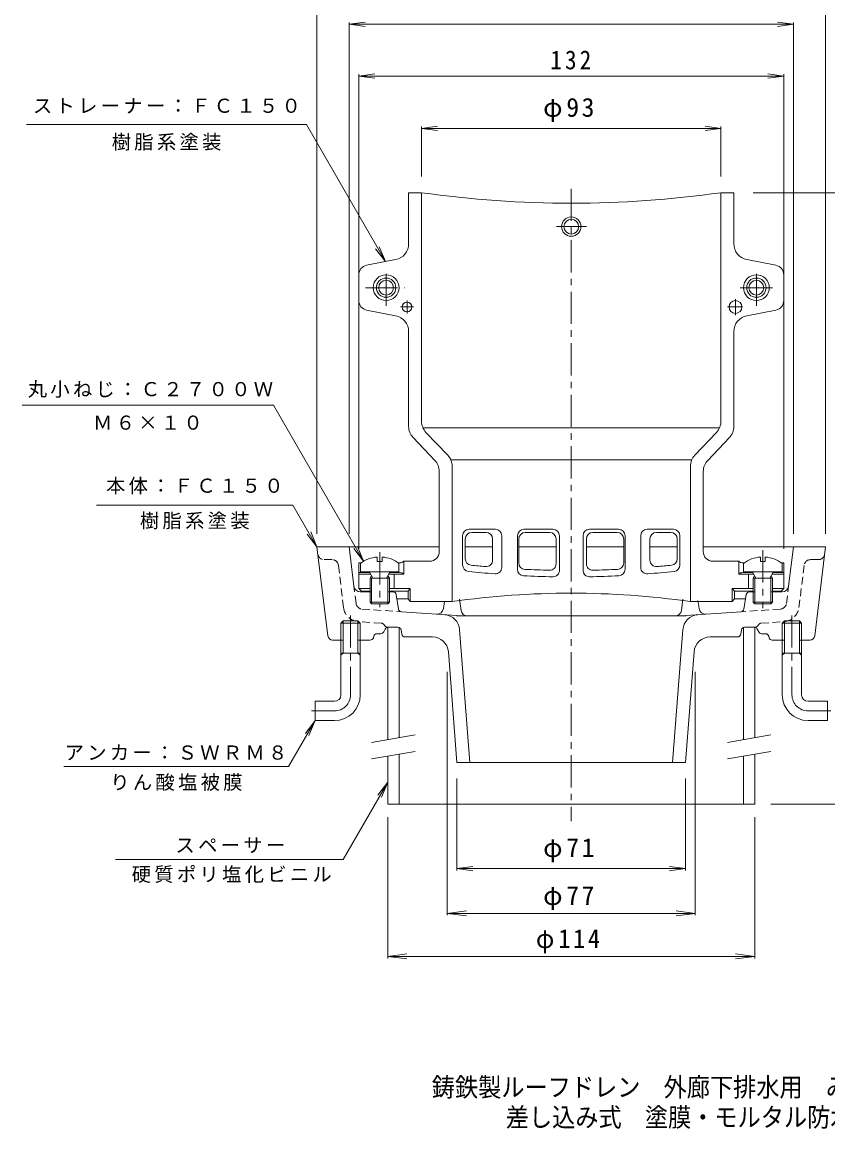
# Model space of a CAD drawing. Units: millimetres, scale not verified. Extents: x -308 to 347, y -275 to 241.
# Drawn here: x -298.6 to -48.3, y -274.7 to 69.2 of the extents above; entities that cross this region are included whole.
import ezdxf
from ezdxf.enums import TextEntityAlignment as Align

# ---------------------------------------------------------------- set-up
doc = ezdxf.new("R2010")
doc.units = ezdxf.units.MM
doc.header["$LTSCALE"] = 2
doc.linetypes.add('CHAIN1', pattern=[8, 5, -1, 1, -1])
doc.linetypes.add('DASHED1', pattern=[1.8, 1.2, -0.6])
for name, color, linetype, lineweight in [('0-0_通り芯', 3, 'Continuous', 9), ('0-1_躯体', 6, 'Continuous', 9), ('0-3_建具', 4, 'Continuous', 9), ('0-4_その他', 7, 'Continuous', 9), ('0-5_寸法', 7, 'Continuous', 9), ('0-A', 2, 'Continuous', 9)]:
    doc.layers.add(name, color=color, linetype=linetype, lineweight=lineweight)
doc.layers.add('F-5_F-5ﾚｲﾔ', color=2, linetype='Continuous')
doc.styles.add('ＭＳ ゴシック', font='')
doc.styles.get('ＭＳ ゴシック').set_extended_font_data('MS Gothic')

msp = doc.modelspace()

# ---------------------------------------------------------------- linework, layer by layer
at = {"layer": '0-0_通り芯', "linetype": 'CHAIN1'}
for p, q in [((-128.007, 17.407), (-128.007, -179.08)), ((-187.507, -95.559), (-187.507, -112.649)), ((-68.507, -94.945), (-68.507, -112.962)), ((-196.552, -115.144), (-196.552, -139.843)), ((-59.463, -115.144), (-59.463, -139.843)), ((-201.552, -144.843), (-208.654, -144.843)), ((-54.463, -144.843), (-47.36, -144.843))]:
    msp.add_line(p, q, dxfattribs=at)
at = {"layer": '0-0_通り芯'}
for p, q in [((-203.608, -121.526), (-207.007, -93.843)), ((-169.007, -93.843), (-207.007, -93.843)), ((-195.504, -106.087), (-197.007, -93.843)), ((-152.444, -93.843), (-160.929, -93.843)), ((-132.709, -93.843), (-144.3, -93.843)), ((-111.714, -93.843), (-123.306, -93.843)), ((-95.085, -93.843), (-103.571, -93.843)), ((-49.007, -93.843), (-87.007, -93.843)), ((-60.511, -106.087), (-59.007, -93.843)), ((-52.406, -121.526), (-49.007, -93.843)), ((-190.007, -107.843), (-193.519, -107.843)), ((-185.008, -107.843), (-183.361, -107.843)), ((-181.655, -113.193), (-182.373, -108.686)), ((-74.36, -113.193), (-73.642, -108.686)), ((-71.007, -107.843), (-72.654, -107.843)), ((-66.007, -107.843), (-62.496, -107.843)), ((-167.704, -113.066), (-167.416, -110.909)), ((-162.699, -110.154), (-162.239, -113.607)), ((-93.315, -110.154), (-93.776, -113.607)), ((-88.311, -113.066), (-88.652, -110.511)), ((-198.852, -126.843), (-198.852, -116.843)), ((-194.252, -126.843), (-194.252, -116.843)), ((-162.008, -115.343), (-180.737, -114.033)), ((-163.68, -115.343), (-92.334, -115.343)), ((-94.007, -115.343), (-75.277, -114.033)), ((-61.763, -126.843), (-61.763, -116.843)), ((-57.163, -126.843), (-57.163, -116.843)), ((-193.552, -117.543), (-199.551, -117.543)), ((-199.551, -139.843), (-199.551, -117.543)), ((-193.552, -117.543), (-193.552, -139.843)), ((-185.784, -119.396), (-186.231, -120.29)), ((-185.038, -118.843), (-181.855, -118.843)), ((-180.868, -119.679), (-180.647, -121.007)), ((-162.67, -119.577), (-159.496, -160.843)), ((-93.345, -119.577), (-96.519, -160.843)), ((-75.146, -119.679), (-75.368, -121.007)), ((-70.977, -118.843), (-74.16, -118.843)), ((-70.231, -119.396), (-69.784, -120.29)), ((-62.463, -117.543), (-56.463, -117.543)), ((-62.463, -117.543), (-62.463, -139.843)), ((-56.463, -139.843), (-56.463, -117.543)), ((-198.852, -122.843), (-202.12, -122.843)), ((-190.438, -122.843), (-194.252, -122.843)), ((-189.346, -121.601), (-189.468, -122.086)), ((-187.125, -120.843), (-188.376, -120.843)), ((-171.138, -121.843), (-179.66, -121.843)), ((-84.877, -121.843), (-76.354, -121.843)), ((-68.889, -120.843), (-67.639, -120.843)), ((-66.669, -121.601), (-66.547, -122.086)), ((-65.577, -122.843), (-61.763, -122.843)), ((-57.163, -122.843), (-53.895, -122.843)), ((-193.552, -126.843), (-199.551, -126.843)), ((-198.852, -126.843), (-199.551, -127.543)), ((-194.252, -126.843), (-193.552, -127.543)), ((-166.152, -126.46), (-163.507, -160.843)), ((-89.862, -126.46), (-92.507, -160.843)), ((-62.463, -126.843), (-56.463, -126.843)), ((-61.763, -126.843), (-62.463, -127.543)), ((-57.163, -126.843), (-56.463, -127.543)), ((-201.552, -141.843), (-207.552, -141.843)), ((-54.463, -141.843), (-48.463, -141.843)), ((-92.507, -160.843), (-163.507, -160.843))]:
    msp.add_line(p, q, dxfattribs=at)
at = {"layer": '0-0_通り芯', "linetype": 'DASHED1'}
for p, q in [((-202.316, -97.843), (-204.747, -97.843)), ((-198.718, -112.73), (-200.331, -99.599)), ((-57.296, -112.73), (-55.684, -99.599)), ((-53.699, -97.843), (-51.268, -97.843)), ((-194.849, -111.424), (-195.504, -106.087)), ((-61.166, -111.424), (-60.511, -106.087)), ((-193.003, -113.176), (-180.737, -114.033)), ((-63.012, -113.176), (-75.277, -114.033)), ((-186.934, -117.61), (-194.104, -117.108)), ((-185.807, -118.482), (-186.234, -117.968)), ((-70.207, -118.482), (-69.78, -117.968)), ((-69.081, -117.61), (-61.91, -117.108))]:
    msp.add_line(p, q, dxfattribs=at)
at = {"layer": '0-0_通り芯'}
for points in [[(-193.552, -117.543), (-194.252, -116.843), (-198.852, -116.843), (-199.551, -117.543)], [(-62.463, -117.543), (-61.763, -116.843), (-57.163, -116.843), (-56.463, -117.543)], [(-201.552, -147.843), (-207.552, -147.843), (-207.552, -141.843)], [(-54.463, -147.843), (-48.463, -147.843), (-48.463, -141.843)]]:
    msp.add_lwpolyline(points, dxfattribs=at)
at = {"layer": '0-0_通り芯', "linetype": 'DASHED1'}
for centre, radius, start, end in [((-204.747, -95.843), 2, 187.0002, 270), ((-51.268, -95.843), 2, 270, 352.9998), ((-202.316, -99.843), 2, 7.0002, 90), ((-53.699, -99.843), 2, 90, 172.9998), ((-193.756, -112.121), 5, 186.99986, 266.00006), ((-192.864, -111.181), 2, 187.00055, 265.99988), ((-63.151, -111.181), 2, 274.00012, 352.99945), ((-62.259, -112.121), 5, 273.99994, 353.00014), ((-187.003, -118.607), 1, 39.7247, 86.00009), ((-185.038, -117.843), 1, 219.72548, 270), ((-70.977, -117.843), 1, 270, 320.27452), ((-69.011, -118.607), 1, 93.99991, 140.2753)]:
    msp.add_arc(centre, radius, start, end, dxfattribs=at)
at = {"layer": '0-0_通り芯'}
for centre, radius, start, end in [((-193.519, -105.843), 2, 187.0002, 270), ((-62.496, -105.843), 2, 270, 352.9998), ((-183.361, -108.843), 1, 9.05373, 90), ((-72.654, -108.843), 1, 90, 170.94627), ((-180.667, -113.036), 1, 189.0535, 265.99974), ((-169.686, -112.801), 2, 266.00017, 352.40512), ((-86.328, -112.801), 2, 187.59488, 273.99983), ((-75.347, -113.036), 1, 274.00026, 350.9465), ((-167.655, -119.96), 5, 4.39864, 86.00005), ((-160.256, -113.343), 2, 187.59488, 270), ((-95.758, -113.343), 2, 270, 352.40512), ((-88.359, -119.96), 5, 93.99995, 175.60136), ((-187.125, -119.843), 1, 270, 333.43449), ((-184.889, -119.843), 1, 90, 153.43449), ((-181.855, -119.843), 1, 9.46208, 90), ((-74.16, -119.843), 1, 90, 170.53792), ((-71.125, -119.843), 1, 26.56551, 90), ((-68.889, -119.843), 1, 206.56551, 270), ((-202.12, -121.343), 1.5, 187.00002, 270), ((-190.438, -121.843), 1, 270, 345.96497), ((-188.376, -121.843), 1, 90, 165.96497), ((-179.66, -120.843), 1, 189.46208, 270), ((-171.138, -126.843), 5, 4.39883, 90), ((-84.877, -126.843), 5, 90, 175.60117), ((-76.354, -120.843), 1, 270, 350.53792), ((-67.639, -121.843), 1, 14.03503, 90), ((-65.577, -121.843), 1, 194.03503, 270), ((-53.895, -121.343), 1.5, 270, 352.99998), ((-201.552, -139.843), 2, 270, 0), ((-201.552, -139.843), 8, 270, 0), ((-54.463, -139.843), 8, 180, 270), ((-54.463, -139.843), 2, 180, 270)]:
    msp.add_arc(centre, radius, start, end, dxfattribs=at)
at = {"layer": '0-0_通り芯', "linetype": 'CHAIN1'}
for centre, start, end in [((-201.552, -139.843), 270, 0), ((-54.463, -139.843), 180, 270)]:
    msp.add_arc(centre, 5, start, end, dxfattribs=at)
at = {"layer": '0-1_躯体'}
for p, q in [((-174.507, 16.157), (-178.507, 16.157)), ((-178.507, 0.282), (-178.507, 16.157)), ((-174.507, -54.847), (-174.507, 16.157)), ((-81.507, -54.847), (-81.507, 16.157)), ((-77.507, 16.157), (-81.507, 16.157)), ((-77.507, 0.282), (-77.507, 16.157)), ((-182.557, -4.627), (-191.577, -6.373)), ((-73.457, -4.627), (-64.437, -6.373)), ((-194.007, -17.368), (-194.007, -9.318)), ((-62.007, -17.368), (-62.007, -9.318)), ((-182.557, -22.059), (-191.577, -20.313)), ((-73.457, -22.059), (-64.437, -20.313)), ((-178.507, -56.444), (-178.507, -26.968)), ((-77.507, -56.444), (-77.507, -26.968)), ((-81.923, -56.843), (-174.092, -56.843)), ((-166.382, -65.396), (-173.132, -58.29)), ((-89.632, -65.396), (-82.882, -58.29)), ((-170.382, -66.993), (-177.132, -59.888)), ((-85.632, -66.993), (-78.882, -59.888)), ((-90.591, -66.843), (-165.423, -66.843)), ((-169.007, -70.437), (-169.007, -95.343)), ((-165.007, -68.839), (-165.007, -110.843)), ((-91.007, -68.839), (-91.007, -110.843)), ((-87.007, -70.437), (-87.007, -95.343)), ((-159.736, -88.398), (-151.581, -88.398)), ((-133.661, -88.398), (-142.703, -88.398)), ((-122.353, -88.398), (-113.312, -88.398)), ((-96.278, -88.398), (-104.433, -88.398)), ((-161.736, -90.398), (-161.736, -99.497)), ((-160.929, -91.398), (-160.929, -97.572)), ((-154.444, -89.398), (-158.929, -89.398)), ((-152.444, -91.398), (-152.444, -98.013)), ((-149.581, -90.398), (-149.581, -100.265)), ((-144.703, -90.398), (-144.703, -100.843)), ((-144.3, -91.398), (-144.3, -98.861)), ((-134.709, -89.398), (-142.3, -89.398)), ((-132.709, -91.398), (-132.709, -99.133)), ((-131.661, -90.398), (-131.661, -101.156)), ((-124.353, -90.398), (-124.353, -101.156)), ((-123.306, -91.398), (-123.306, -99.133)), ((-121.306, -89.398), (-113.714, -89.398)), ((-111.714, -91.398), (-111.714, -98.861)), ((-111.312, -90.398), (-111.312, -100.843)), ((-106.433, -90.398), (-106.433, -100.265)), ((-103.571, -91.398), (-103.571, -98.013)), ((-101.571, -89.398), (-97.085, -89.398)), ((-95.085, -91.398), (-95.085, -97.572)), ((-94.278, -90.398), (-94.278, -99.497)), ((-194.007, -98.832), (-194.007, -106.843)), ((-194.007, -98.832), (-193.287, -98.832)), ((-181.728, -98.832), (-181.318, -98.832)), ((-180.007, -98.343), (-180.007, -102.343)), ((-172.007, -98.343), (-180.007, -98.343)), ((-84.007, -98.343), (-76.007, -98.343)), ((-76.007, -98.343), (-76.007, -102.343)), ((-74.287, -98.832), (-74.697, -98.832)), ((-62.007, -98.832), (-62.728, -98.832)), ((-62.007, -98.832), (-62.007, -106.843)), ((-194.007, -101.854), (-190.614, -101.854)), ((-194.007, -102.343), (-190.34, -102.343)), ((-184.675, -102.343), (-180.007, -102.343)), ((-184.401, -101.854), (-181.318, -101.854)), ((-183.007, -102.343), (-183.007, -106.843)), ((-71.339, -102.343), (-76.007, -102.343)), ((-71.614, -101.854), (-74.697, -101.854)), ((-73.007, -102.343), (-73.007, -106.843)), ((-62.007, -102.343), (-65.675, -102.343)), ((-62.007, -101.854), (-65.4, -101.854)), ((-193.168, -107.682), (-194.007, -106.843)), ((-194.007, -106.843), (-190.508, -106.843)), ((-193.168, -107.682), (-193.168, -107.843)), ((-193.168, -107.682), (-190.508, -107.682)), ((-184.508, -106.843), (-178.007, -106.843)), ((-184.508, -107.682), (-178.706, -107.682)), ((-182.163, -110.004), (-178.706, -110.004)), ((-178.007, -106.843), (-178.706, -107.682)), ((-178.706, -107.682), (-178.706, -110.004)), ((-178.706, -110.004), (-178.007, -110.843)), ((-178.007, -106.843), (-178.007, -110.843)), ((-78.007, -106.843), (-78.007, -110.843)), ((-78.007, -106.843), (-77.308, -107.682)), ((-71.507, -106.843), (-78.007, -106.843)), ((-77.308, -110.004), (-78.007, -110.843)), ((-77.308, -107.682), (-77.308, -110.004)), ((-71.507, -107.682), (-77.308, -107.682)), ((-73.852, -110.004), (-77.308, -110.004)), ((-62.007, -106.843), (-65.507, -106.843)), ((-62.846, -107.682), (-65.507, -107.682)), ((-62.846, -107.682), (-62.007, -106.843)), ((-62.846, -107.682), (-62.846, -107.843)), ((-178.007, -110.843), (-165.007, -110.843)), ((-78.007, -110.843), (-91.007, -110.843))]:
    msp.add_line(p, q, dxfattribs=at)
at = {"layer": '0-1_躯体', "linetype": 'CHAIN1'}
for p, q in [((-185.507, -18.994), (-185.507, -8.152)), ((-70.507, -18.994), (-70.507, -8.152)), ((-191.948, -13.343), (-179.795, -13.343)), ((-65.552, -13.343), (-76.219, -13.343)), ((-77.007, -16.865), (-77.007, -21.919)), ((-181.032, -19.343), (-176.983, -19.343)), ((-179.007, -17.318), (-179.007, -21.368)), ((-74.788, -19.343), (-79.517, -19.343))]:
    msp.add_line(p, q, dxfattribs=at)
at = {"layer": '0-1_躯体'}
for centre, radius in [((-185.507, -13.343), 4), ((-70.507, -13.343), 4), ((-179.007, -19.343), 1.5), ((-77.007, -19.343), 2)]:
    msp.add_circle(centre, radius, dxfattribs=at)
for centre, radius, start, end in [((-128.007, 347.018), 334.112, 261.99994, 278.00011), ((-183.507, 0.282), 5, 280.9541, 0), ((-72.507, 0.282), 5, 180, 259.0459), ((-191.007, -9.318), 3, 100.9541, 180), ((-65.007, -9.318), 3, 0, 79.0459), ((-191.007, -17.368), 3, 180, 259.0459), ((-65.007, -17.368), 3, 280.9541, 0), ((-183.507, -26.968), 5, 0, 79.0459), ((-72.507, -26.968), 5, 100.9541, 180), ((-169.507, -54.847), 5, 180, 223.53128), ((-86.507, -54.847), 5, 316.46886, 0), ((-173.507, -56.444), 5, 180, 223.53104), ((-82.507, -56.444), 5, 316.46885, 0), ((-174.007, -70.437), 5, 0, 43.53104), ((-170.007, -68.839), 5, 0, 43.53128), ((-86.007, -68.839), 5, 136.46872, 180), ((-82.007, -70.437), 5, 136.46885, 180), ((-159.736, -90.398), 2, 90, 180), ((-151.581, -90.398), 2, 0, 90), ((-142.703, -90.398), 2, 90, 180), ((-133.661, -90.398), 2, 0, 90), ((-122.353, -90.398), 2, 90, 180), ((-113.312, -90.398), 2, 0, 90), ((-104.433, -90.398), 2, 90, 180), ((-96.278, -90.398), 2, 0, 90), ((-158.929, -91.398), 2, 90, 180), ((-154.444, -91.398), 2, 0, 90), ((-142.3, -91.398), 2, 90, 180), ((-134.709, -91.398), 2, 0, 90), ((-121.306, -91.398), 2, 90, 180), ((-113.714, -91.398), 2, 0, 90), ((-101.571, -91.398), 2, 90, 180), ((-97.085, -91.398), 2, 0, 90), ((-172.007, -95.343), 3, 270, 0), ((-84.007, -95.343), 3, 180, 270), ((-181.318, -96.832), 2, 270, 310.93068), ((-159.736, -99.497), 2, 180, 263.81793), ((-158.929, -97.572), 2, 180, 263.93447), ((-128.007, 193.428), 294.638, 263.93447, 264.81689), ((-154.444, -98.013), 2, 264.81689, 0), ((-142.3, -98.861), 2, 180, 267.20048), ((-134.709, -99.133), 2, 268.68775, 0), ((-121.306, -99.133), 2, 180, 271.31225), ((-113.714, -98.861), 2, 272.79952, 0), ((-101.571, -98.013), 2, 180, 275.18311), ((-128.007, 193.428), 294.638, 275.18311, 276.06553), ((-97.085, -97.572), 2, 276.06553, 0), ((-96.278, -99.497), 2, 276.18207, 0), ((-74.697, -96.832), 2, 229.06932, 270), ((-181.318, -103.854), 2, 49.06932, 90), ((-128.007, 193.428), 296.638, 263.81793, 265.41085), ((-151.581, -100.265), 2, 265.41085, 0), ((-142.703, -100.843), 2, 180, 267.14106), ((-128.007, 193.428), 296.638, 267.14106, 268.90045), ((-128.007, 193.428), 294.638, 267.20048, 268.68775), ((-133.661, -101.156), 2, 268.90045, 0), ((-122.353, -101.156), 2, 180, 271.09955), ((-128.007, 193.428), 296.638, 271.09955, 272.85894), ((-128.007, 193.428), 294.638, 271.31225, 272.79952), ((-113.312, -100.843), 2, 272.85894, 0), ((-104.433, -100.265), 2, 180, 274.58915), ((-128.007, 193.428), 296.638, 274.58915, 276.18207), ((-74.697, -103.854), 2, 90, 130.93068), ((-128.007, -374.089), 265.833, 81.99931, 98.00069)]:
    msp.add_arc(centre, radius, start, end, dxfattribs=at)
at = {"layer": '0-3_建具'}
for p, q in [((-185.007, -118.843), (-185.007, -153.815)), ((-181.507, -118.843), (-181.507, -153.198)), ((-74.507, -118.843), (-74.507, -153.815)), ((-71.007, -118.843), (-71.007, -153.198)), ((-185.007, -158.892), (-185.007, -173.843)), ((-181.507, -158.275), (-181.507, -173.843)), ((-74.507, -158.892), (-74.507, -173.843)), ((-71.007, -158.275), (-71.007, -173.843)), ((-71.007, -173.843), (-185.007, -173.843))]:
    msp.add_line(p, q, dxfattribs=at)
at = {"layer": '0-3_建具', "color": 7}
for p, q in [((-176.507, -152.316), (-190.007, -154.697)), ((-66.007, -152.316), (-79.507, -154.697)), ((-176.507, -157.393), (-190.007, -159.774)), ((-66.007, -157.393), (-79.507, -159.774))]:
    msp.add_line(p, q, dxfattribs=at)
at = {"layer": '0-4_その他'}
for p, q in [((-207.007, 85.581), (-207.007, -89.843)), ((-49.007, 85.581), (-49.007, -89.843)), ((-197.007, 68.481), (-192.05, 69.134)), ((-197.007, 69.081), (-197.007, -89.843)), ((-59.007, 68.481), (-63.964, 69.134)), ((-59.007, 69.081), (-59.007, -89.843)), ((-197.007, 68.481), (-59.007, 68.481)), ((-197.007, 68.481), (-192.05, 67.829)), ((-59.007, 68.481), (-63.964, 67.829)), ((-194.007, 52.398), (-189.05, 53.051)), ((-194.007, 52.998), (-194.007, -94.5)), ((-194.007, 52.398), (-62.007, 52.398)), ((-194.007, 52.398), (-189.05, 51.746)), ((-62.007, 52.398), (-66.965, 53.051)), ((-62.007, 52.398), (-66.965, 51.746)), ((-62.007, 52.998), (-62.007, -94.5)), ((-174.507, 36.157), (-169.55, 36.81)), ((-174.507, 21.157), (-174.507, 36.757)), ((-174.507, 36.157), (-81.508, 36.157)), ((-174.507, 36.157), (-169.55, 35.504)), ((-81.508, 36.157), (-86.465, 36.81)), ((-81.508, 36.157), (-86.465, 35.504)), ((-81.508, 21.157), (-81.508, 36.757)), ((-71.507, 16.157), (-12.407, 16.157)), ((-166.507, -208.324), (-166.507, -132.742)), ((-89.507, -208.324), (-89.507, -132.742)), ((-163.507, -165.843), (-163.507, -194.443)), ((-92.507, -165.843), (-92.507, -194.443)), ((-66.007, -173.843), (-12.407, -173.843)), ((-185.007, -221.717), (-185.007, -177.843)), ((-71.007, -221.717), (-71.007, -177.843)), ((-163.507, -193.843), (-158.55, -193.19)), ((-163.507, -193.843), (-92.507, -193.843)), ((-163.507, -193.843), (-158.55, -194.496)), ((-92.507, -193.843), (-97.464, -193.19)), ((-92.507, -193.843), (-97.464, -194.496)), ((-166.507, -207.724), (-160.559, -206.941)), ((-166.507, -207.724), (-89.507, -207.724)), ((-166.507, -207.724), (-160.559, -208.507)), ((-89.507, -207.724), (-95.456, -206.941)), ((-89.507, -207.724), (-95.456, -208.507)), ((-185.007, -221.117), (-179.059, -220.334)), ((-185.007, -221.117), (-71.007, -221.117)), ((-185.007, -221.117), (-179.059, -221.9)), ((-71.007, -221.117), (-76.956, -220.334)), ((-71.007, -221.117), (-76.956, -221.9))]:
    msp.add_line(p, q, dxfattribs=at)
at = {"layer": '0-5_寸法'}
for p, q in [((-210.281, 37.319), (-297.213, 37.319)), ((-185.711, -5.237), (-210.281, 37.319)), ((-185.711, -5.237), (-188.755, -1.271)), ((-185.711, -5.237), (-187.625, -0.618)), ((-298.555, -49.843), (-220.503, -49.843)), ((-192.508, -98.333), (-220.503, -49.843)), ((-275.49, -80.916), (-214.471, -80.916)), ((-207.007, -93.843), (-214.471, -80.916)), ((-207.007, -93.843), (-208.921, -89.224)), ((-207.007, -93.843), (-210.051, -89.876)), ((-192.508, -98.333), (-195.551, -94.366)), ((-192.508, -98.333), (-194.421, -93.713)), ((-207.552, -147.843), (-215.8, -162.129)), ((-207.552, -147.843), (-210.596, -151.81)), ((-207.552, -147.843), (-209.465, -152.462)), ((-215.8, -162.129), (-285.581, -162.129)), ((-185.007, -167.023), (-198.864, -191.023)), ((-185.007, -167.023), (-188.051, -170.989)), ((-185.007, -167.023), (-186.921, -171.642)), ((-198.864, -191.023), (-269.532, -191.023))]:
    msp.add_line(p, q, dxfattribs=at)
at = {"layer": '0-A', "linetype": 'CHAIN1'}
msp.add_line((-132.544, 5.625), (-123.318, 5.625), dxfattribs=at)
at = {"layer": '0-A'}
for p, q in [((-193.507, -98.993), (-193.507, -101.593)), ((-188.257, -97.021), (-188.257, -98.393)), ((-186.757, -98.393), (-188.257, -98.393)), ((-186.757, -97.021), (-186.757, -98.393)), ((-181.508, -98.993), (-181.508, -101.593)), ((-74.507, -98.993), (-74.507, -101.593)), ((-69.257, -97.021), (-69.257, -98.393)), ((-69.257, -98.393), (-67.757, -98.393)), ((-67.757, -97.021), (-67.757, -98.393)), ((-62.507, -98.993), (-62.507, -101.593)), ((-181.508, -101.593), (-193.507, -101.593)), ((-189.638, -103.593), (-190.69, -101.721)), ((-190.508, -103.593), (-190.067, -102.829)), ((-185.378, -103.593), (-184.325, -101.721)), ((-184.508, -103.593), (-184.948, -102.829)), ((-74.507, -101.593), (-62.507, -101.593)), ((-70.637, -103.593), (-71.689, -101.721)), ((-71.507, -103.593), (-71.066, -102.829)), ((-66.377, -103.593), (-65.325, -101.721)), ((-65.507, -103.593), (-65.948, -102.829)), ((-184.508, -103.593), (-190.508, -103.593)), ((-190.508, -103.593), (-190.508, -111.093)), ((-190.007, -111.593), (-190.007, -103.593)), ((-185.008, -111.593), (-185.008, -103.593)), ((-184.508, -103.593), (-184.508, -111.093)), ((-71.507, -103.593), (-65.507, -103.593)), ((-71.507, -103.593), (-71.507, -111.093)), ((-71.007, -111.593), (-71.007, -103.593)), ((-66.007, -111.593), (-66.007, -103.593)), ((-65.507, -103.593), (-65.507, -111.093)), ((-190.508, -111.093), (-190.007, -111.593)), ((-184.508, -111.093), (-190.508, -111.093)), ((-185.008, -111.593), (-190.007, -111.593)), ((-184.508, -111.093), (-185.008, -111.593)), ((-71.507, -111.093), (-71.007, -111.593)), ((-71.507, -111.093), (-65.507, -111.093)), ((-71.007, -111.593), (-66.007, -111.593)), ((-65.507, -111.093), (-66.007, -111.593))]:
    msp.add_line(p, q, dxfattribs=at)
for centre, radius in [((-128.007, 5.625), 3), ((-128.007, 5.625), 2.3), ((-185.507, -13.343), 3), ((-185.507, -13.343), 2.3), ((-70.507, -13.343), 3), ((-70.507, -13.343), 2.3)]:
    msp.add_circle(centre, radius, dxfattribs=at)
for centre, radius, start, end in [((-187.508, -106.993), 10, 94.30051, 126.86987), ((-187.508, -106.993), 10, 53.12993, 85.6983), ((-68.507, -106.993), 10, 94.3017, 126.87007), ((-68.507, -106.993), 10, 53.13013, 85.69949), ((-190.908, -101.843), 0.25, 29.32918, 90), ((-184.108, -101.843), 0.25, 90, 150.67082), ((-71.907, -101.843), 0.25, 29.32918, 90), ((-65.107, -101.843), 0.25, 90, 150.67082)]:
    msp.add_arc(centre, radius, start, end, dxfattribs=at)

# ---------------------------------------------------------------- texts
at = {"layer": '0-4_その他', "color": 2, "char_height": 5.865, "attachment_point": 7, "style": 'ＭＳ ゴシック'}
for s, insert in [('\\T1.27;\\W0.9;132', (-134.507, 54.398)), ('\\T1.19;φ93', (-136.757, 38.157)), ('\\T1.19;φ71', (-136.757, -191.843)), ('\\T1.19;φ77', (-136.757, -206.724)), ('\\T1.21;\\W0.95;φ114', (-139.007, -220.117))]:
    msp.add_mtext(s, dxfattribs=dict(at, insert=insert))
at = {"layer": '0-5_寸法', "char_height": 4.399, "attachment_point": 7, "style": 'ＭＳ ゴシック'}
for s, insert in [('\\T1.17;ストレーナー：ＦＣ１５０', (-295.21, 40.748)), ('\\T1.17;樹脂系塗装', (-270.747, 29.228)), ('\\T1.17;丸小ねじ：Ｃ２７００Ｗ', (-296.816, -47.561)), ('\\T1.17;Ｍ６×１０', (-276.529, -57.54)), ('\\T1.17;本体：ＦＣ１５０', (-272.522, -77.542)), ('\\T1.17;樹脂系塗装', (-261.981, -88.424)), ('\\T1.17;アンカー：ＳＷＲＭ８', (-285.362, -160.191)), ('\\T1.17;りん酸塩被膜', (-271.191, -169.695)), ('\\T1.17;スペーサー', (-250.927, -189.052)), ('\\T1.17;硬質ポリ塩化ビニル', (-264.546, -198.292))]:
    msp.add_mtext(s, dxfattribs=dict(at, insert=insert))
at = {"layer": 'F-5_F-5ﾚｲﾔ', "style": 'ＭＳ ゴシック', "width": 0.9}
for s, p in [('鋳鉄製ルーフドレン\u3000外廊下排水用\u3000みぞ底幅100mm\u3000たて引き用\u3000打込型', (-171.331, -266.415)), ('差し込み式\u3000塗膜・モルタル防水用\u3000\u3000ＥＭＤＷ－１－７５\u3000Ｃ＝指示', (-148.34, -275.762))]:
    msp.add_text(s, height=5.865, dxfattribs=at).set_placement(p, align=Align.BOTTOM_LEFT)

doc.saveas('drawing.dxf')
